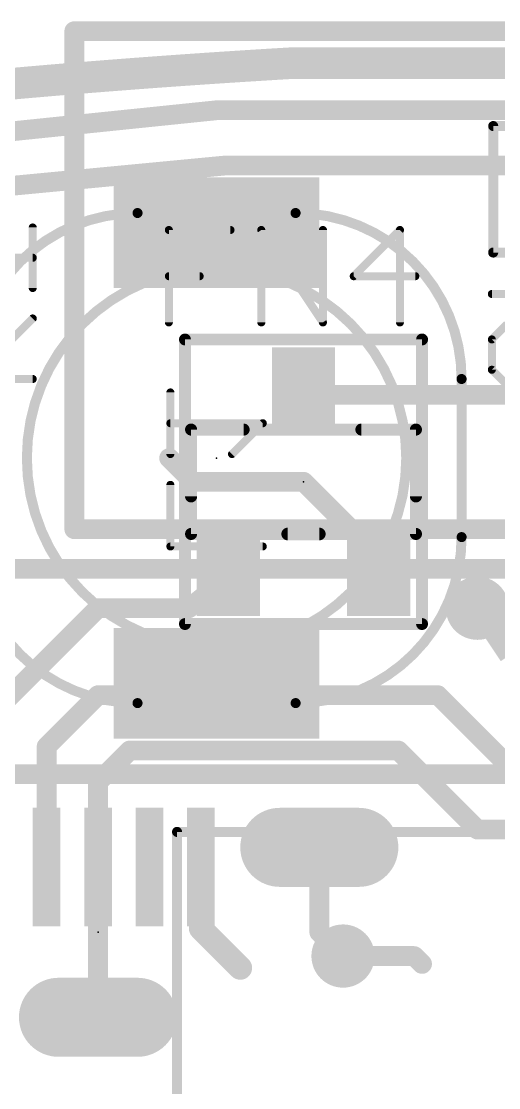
# Model space of a CAD drawing. Extents: x -10.2 to 70.2, y -5.2 to 30.2.
# Drawn here: x 18.03 to 24.07, y 9.03 to 22.52 of the extents above; entities that cross this region are included whole.
import ezdxf

# ---------------------------------------------------------------- set-up
doc = ezdxf.new("R2010")
doc.units = 0
for name, color, linetype in [('1', 22, 'CONTINUOUS'), ('16', 175, 'CONTINUOUS'), ('17', 82, 'CONTINUOUS'), ('18', 82, 'CONTINUOUS'), ('20', 7, 'CONTINUOUS'), ('21', 253, 'CONTINUOUS'), ('22', 253, 'CONTINUOUS'), ('23', 7, 'CONTINUOUS'), ('24', 7, 'CONTINUOUS'), ('25', 253, 'CONTINUOUS'), ('26', 253, 'CONTINUOUS'), ('51', 253, 'CONTINUOUS'), ('52', 253, 'CONTINUOUS')]:
    doc.layers.add(name, color=color, linetype=linetype)

# ---------------------------------------------------------------- blocks, each defined once
blk = doc.blocks.new('RECT')
blk.add_solid([(-0.5, -0.5), (0.5, -0.5), (-0.5, 0.5), (0.5, 0.5)])
blk = doc.blocks.new('LONGP100')
at = {"const_width": 1}
blk.add_lwpolyline([(-0.5, 0), (0.5, 0)], dxfattribs=at)
at = {"const_width": 0.5}
for points in [[(-0.5, 0.25, 1), (-0.5, -0.25)], [(0.5, -0.25, 1), (0.5, 0.25)]]:
    blk.add_lwpolyline(points, format="xyb", dxfattribs=at)
blk = doc.blocks.new('ROUNDP')
at = {"const_width": 0.5}
blk.add_lwpolyline([(0, -0.25, 1), (0, 0.25, 1), (0, -0.25)], format="xyb", dxfattribs=at)
blk = doc.blocks.new('ROUNDV')
at = {"const_width": 0.5}
blk.add_lwpolyline([(0, -0.25, 1), (0, 0.25, 1), (0, -0.25)], format="xyb", dxfattribs=at)

msp = doc.modelspace()

# ---------------------------------------------------------------- linework, layer by layer
at = {"layer": '1'}
for points, const_width in [([(20.5, 21.4), (13.7, 20.7)], 0.25), ([(20.5, 21.4), (38.5, 21.4)], 0.25), ([(20.6, 20.7), (16.4, 20.3)], 0.25), ([(37.2, 20.7), (20.6, 20.7)], 0.25), ([(21.6, 17.8), (21.6, 17.9)], 0.25), ([(24.5, 17.8), (21.6, 17.8)], 0.25), ([(20.2, 16.7), (19.9, 17)], 0.25), ([(21.6, 16.7), (20.2, 16.7)], 0.25), ([(22.55, 15.75), (21.6, 16.7)], 0.25), ([(22.55, 15.5), (22.55, 15.75)], 0.25), ([(20.15, 15.1), (20.65, 15.5)], 0.25), ([(17.7, 13.8), (19, 15.1)], 0.25), ([(19, 15.1), (20.15, 15.1)], 0.25), ([(25.25, 13.65), (23.8, 15.1)], 0.25), ([(25.2, 15.1), (23.8, 15.1)], 0.25), ([(18.35, 13.35), (19, 14)], 0.25), ([(19, 14), (23.3, 14)], 0.25), ([(23.3, 14), (24.3, 13)], 0.25), ([(18.35, 11.825), (18.35, 13.35)], 0.25), ([(19, 12.9), (19.4, 13.3)], 0.25), ([(19.4, 13.3), (22.8, 13.3)], 0.25), ([(22.8, 13.3), (23.8, 12.3)], 0.25), ([(19, 11.825), (19, 12.9)], 0.25), ([(23.8, 12.3), (34.8, 12.3)], 0.25), ([(21.8, 12.075), (21.8, 11)], 0.25), ([(20.3, 11.825), (20.3, 11.05)], 0.3), ([(20.3, 11.05), (20.8, 10.55)], 0.3), ([(21.8, 11), (22.1, 10.7)], 0.25)]:
    msp.add_lwpolyline(points, dxfattribs=dict(at, const_width=const_width))
for points, const_width in [([(20.5, 21.4625, 1), (20.5, 21.3375)], 0.125), ([(20.5064, 21.3378, 1), (20.4936, 21.4622)], 0.125), ([(20.6, 20.7625, 1), (20.6, 20.6375)], 0.125), ([(20.6059, 20.6378, 1), (20.5941, 20.7622)], 0.125), ([(21.6625, 17.9, 1), (21.5375, 17.9)], 0.125), ([(21.6, 17.8625, 1), (21.6, 17.7375)], 0.125), ([(21.5375, 17.8, 1), (21.6625, 17.8)], 0.125), ([(19.9442, 17.0442, 1), (19.8558, 16.9558)], 0.125), ([(20.2, 16.7625, 1), (20.2, 16.6375)], 0.125), ([(20.1558, 16.6558, 1), (20.2442, 16.7442)], 0.125), ([(21.6442, 16.7442, 1), (21.5558, 16.6558)], 0.125), ([(21.6, 16.6375, 1), (21.6, 16.7625)], 0.125), ([(22.6125, 15.75, 1), (22.4875, 15.75)], 0.125), ([(22.5058, 15.7058, 1), (22.5942, 15.7942)], 0.125), ([(20.689, 15.4512, 1), (20.611, 15.5488)], 0.125), ([(22.4875, 15.5, 1), (22.6125, 15.5)], 0.125), ([(19, 15.1625, 1), (19, 15.0375)], 0.125), ([(19.0442, 15.0558, 1), (18.9558, 15.1442)], 0.125), ([(20.111, 15.1488, 1), (20.189, 15.0512)], 0.125), ([(20.15, 15.0375, 1), (20.15, 15.1625)], 0.125), ([(23.8442, 15.1442, 1), (23.7558, 15.0558)], 0.125), ([(23.8, 15.1625, 1), (23.8, 15.0375)], 0.125), ([(19, 14.0625, 1), (19, 13.9375)], 0.125), ([(19.0442, 13.9558, 1), (18.9558, 14.0442)], 0.125), ([(23.3442, 14.0442, 1), (23.2558, 13.9558)], 0.125), ([(23.3, 13.9375, 1), (23.3, 14.0625)], 0.125), ([(18.4125, 13.35, 1), (18.2875, 13.35)], 0.125), ([(18.3058, 13.3942, 1), (18.3942, 13.3058)], 0.125), ([(19.4, 13.3625, 1), (19.4, 13.2375)], 0.125), ([(19.4442, 13.2558, 1), (19.3558, 13.3442)], 0.125), ([(22.8442, 13.3442, 1), (22.7558, 13.2558)], 0.125), ([(22.8, 13.2375, 1), (22.8, 13.3625)], 0.125), ([(19.0625, 12.9, 1), (18.9375, 12.9)], 0.125), ([(18.9558, 12.9442, 1), (19.0442, 12.8558)], 0.125), ([(23.8, 12.3625, 1), (23.8, 12.2375)], 0.125), ([(23.7558, 12.2558, 1), (23.8442, 12.3442)], 0.125), ([(21.8625, 12.075, 1), (21.7375, 12.075)], 0.125), ([(18.2875, 11.825, 1), (18.4125, 11.825)], 0.125), ([(18.9375, 11.825, 1), (19.0625, 11.825)], 0.125), ([(20.375, 11.825, 1), (20.225, 11.825)], 0.15), ([(20.353, 11.103, 1), (20.247, 10.997)], 0.15), ([(20.225, 11.05, 1), (20.375, 11.05)], 0.15), ([(21.8442, 11.0442, 1), (21.7558, 10.9558)], 0.125), ([(21.7375, 11, 1), (21.8625, 11)], 0.125), ([(22.0558, 10.6558, 1), (22.1442, 10.7442)], 0.125), ([(20.747, 10.497, 1), (20.853, 10.603)], 0.15)]:
    msp.add_lwpolyline(points, format="xyb", dxfattribs=dict(at, const_width=const_width))
at = {"layer": '16', "const_width": 0.25}
for points in [[(18.7, 22.4), (18.7, 16.1)], [(25.2, 22.4), (18.7, 22.4)], [(18.7, 16.1), (25.2, 16.1)], [(25, 15.6), (15.5, 15.6)], [(23.8, 15.1), (24.2, 14.5)], [(17.9, 13), (25, 13)], [(19, 9.925), (19, 11.1)], [(22.1, 10.7), (23, 10.7)], [(23, 10.7), (23.1, 10.6)]]:
    msp.add_lwpolyline(points, dxfattribs=at)
at = {"layer": '16', "const_width": 0.125}
for points in [[(18.7625, 22.4, 1), (18.6375, 22.4)], [(18.7, 22.4625, 1), (18.7, 22.3375)], [(18.7, 16.1625, 1), (18.7, 16.0375)], [(18.6375, 16.1, 1), (18.7625, 16.1)], [(23.852, 15.1347, 1), (23.748, 15.0653)], [(19.0625, 11.1, 1), (18.9375, 11.1)], [(22.1, 10.7625, 1), (22.1, 10.6375)], [(23.0442, 10.7442, 1), (22.9558, 10.6558)], [(23, 10.6375, 1), (23, 10.7625)], [(23.0558, 10.5558, 1), (23.1442, 10.6442)], [(18.9375, 9.925, 1), (19.0625, 9.925)]]:
    msp.add_lwpolyline(points, format="xyb", dxfattribs=at)
at = {"layer": '20', "const_width": 0.4}
for points in [[(20.2975, 21.9226), (20.3801, 21.9282)], [(20.3801, 21.9282), (20.4627, 21.9338)], [(20.4627, 21.9338), (20.5452, 21.9393)], [(20.5452, 21.9393), (20.6278, 21.9447)], [(20.6278, 21.9447), (20.7104, 21.9501)], [(20.7104, 21.9501), (20.8756, 21.9607)], [(20.8756, 21.9607), (21.0409, 21.9711)], [(21.0409, 21.9711), (21.1235, 21.9762)], [(21.1235, 21.9762), (21.2061, 21.9813)], [(21.2061, 21.9813), (21.2887, 21.9863)], [(21.2887, 21.9863), (21.3714, 21.9912)], [(21.3714, 21.9912), (21.4053, 21.9932)], [(21.4053, 21.9932), (21.4128, 21.9936)], [(21.4128, 21.9936), (21.4202, 21.994)], [(21.4202, 21.994), (21.4277, 21.9944)], [(21.4277, 21.9944), (21.4352, 21.9947)], [(21.4352, 21.9947), (21.4502, 21.9953)], [(21.4502, 21.9953), (21.4577, 21.9955)], [(21.4577, 21.9955), (21.4652, 21.9958)], [(21.4652, 21.9958), (21.4727, 21.9959)], [(21.4727, 21.9959), (21.4802, 21.9961)], [(21.4802, 21.9961), (21.4877, 21.9962)], [(21.4877, 21.9962), (21.5026, 21.9964)], [(21.5026, 21.9964), (21.5101, 21.9965)], [(21.5101, 21.9965), (38.7252, 21.9965)], [(18.4821, 21.7845), (18.5645, 21.7915)], [(18.5645, 21.7915), (18.7295, 21.8051)], [(18.7295, 21.8051), (18.8945, 21.8185)], [(18.8945, 21.8185), (18.977, 21.8251)], [(18.977, 21.8251), (19.142, 21.8381)], [(19.142, 21.8381), (19.307, 21.8509)], [(19.307, 21.8509), (19.3895, 21.8572)], [(19.3895, 21.8572), (19.5545, 21.8696)], [(19.5545, 21.8696), (19.6371, 21.8757)], [(19.6371, 21.8757), (19.7196, 21.8818)], [(19.7196, 21.8818), (19.8022, 21.8878)], [(19.8022, 21.8878), (19.8847, 21.8937)], [(19.8847, 21.8937), (19.9673, 21.8996)], [(19.9673, 21.8996), (20.0498, 21.9055)], [(20.0498, 21.9055), (20.1324, 21.9112)], [(20.1324, 21.9112), (20.2149, 21.9169)], [(20.2149, 21.9169), (20.2975, 21.9226)], [(17.8225, 21.727), (17.905, 21.7344)], [(17.905, 21.7344), (17.9874, 21.7418)], [(17.9874, 21.7418), (18.0698, 21.7491)], [(18.0698, 21.7491), (18.1523, 21.7563)], [(18.1523, 21.7563), (18.2347, 21.7634)], [(18.2347, 21.7634), (18.3172, 21.7705)], [(18.3172, 21.7705), (18.3996, 21.7776)], [(18.3996, 21.7776), (18.4821, 21.7845)]]:
    msp.add_lwpolyline(points, dxfattribs=at)
at = {"layer": '20', "const_width": 0.2}
for points in [[(20.3733, 22.028, 1), (20.3869, 21.8284)], [(20.456, 22.0336, 1), (20.4693, 21.834)], [(20.3869, 21.8284, 1), (20.3733, 22.028)], [(20.5387, 22.0391, 1), (20.5518, 21.8395)], [(20.4694, 21.834, 1), (20.4559, 22.0336)], [(20.6213, 22.0445, 1), (20.6344, 21.8449)], [(20.5519, 21.8395, 1), (20.5386, 22.0391)], [(20.704, 22.0499, 1), (20.7168, 21.8503)], [(20.6344, 21.8449, 1), (20.6213, 22.0445)], [(20.717, 21.8503, 1), (20.7039, 22.0499)], [(20.8694, 22.0605, 1), (20.8819, 21.8609)], [(20.882, 21.8609, 1), (20.8692, 22.0605)], [(21.0347, 22.0709, 1), (21.047, 21.8713)], [(21.1173, 22.076, 1), (21.1296, 21.8764)], [(21.0471, 21.8713, 1), (21.0346, 22.0709)], [(21.2001, 22.0811, 1), (21.2121, 21.8815)], [(21.1296, 21.8764, 1), (21.1173, 22.076)], [(21.2828, 22.0861, 1), (21.2947, 21.8865)], [(21.2123, 21.8815, 1), (21.1999, 22.0811)], [(21.3655, 22.091, 1), (21.3772, 21.8914)], [(21.2948, 21.8865, 1), (21.2827, 22.0861)], [(21.3999, 22.0931, 1), (21.4106, 21.8933)], [(21.4074, 22.0935, 1), (21.4181, 21.8937)], [(21.4149, 22.0939, 1), (21.4256, 21.8941)], [(21.4237, 22.0943, 1), (21.4317, 21.8945)], [(21.4312, 22.0946, 1), (21.4392, 21.8948)], [(21.4475, 22.0953, 1), (21.4529, 21.8953)], [(21.4537, 22.0954, 1), (21.4617, 21.8956)], [(21.4638, 22.0958, 1), (21.4665, 21.8958)], [(21.3773, 21.8914, 1), (21.3654, 22.091)], [(21.47, 22.0959, 1), (21.4753, 21.8959)], [(21.4788, 22.0961, 1), (21.4815, 21.8961)], [(21.4863, 22.0962, 1), (21.489, 21.8962)], [(21.4112, 21.8934, 1), (21.3994, 22.093)], [(21.5013, 22.0964, 1), (21.504, 21.8964)], [(21.4181, 21.8937, 1), (21.4074, 22.0935)], [(21.5101, 22.0965, 1), (21.5101, 21.8965)], [(21.4256, 21.8941, 1), (21.4149, 22.0939)], [(21.4331, 21.8945, 1), (21.4224, 22.0943)], [(21.4392, 21.8948, 1), (21.4312, 22.0946)], [(21.4542, 21.8954, 1), (21.4462, 22.0952)], [(21.4604, 21.8955, 1), (21.455, 22.0955)], [(21.4692, 21.8959, 1), (21.4612, 22.0957)], [(21.474, 21.8959, 1), (21.4713, 22.0959)], [(21.4828, 21.8961, 1), (21.4775, 22.0961)], [(21.489, 21.8962, 1), (21.4863, 22.0962)], [(21.504, 21.8964, 1), (21.5013, 22.0964)], [(21.5115, 21.8965, 1), (21.5088, 22.0965)], [(18.5563, 21.8912, 1), (18.5727, 21.6918)], [(18.573, 21.6919, 1), (18.556, 21.8911)], [(18.7214, 21.9048, 1), (18.7376, 21.7054)], [(18.7377, 21.7054, 1), (18.7213, 21.9048)], [(18.8865, 21.9182, 1), (18.9025, 21.7188)], [(18.9691, 21.9248, 1), (18.9849, 21.7254)], [(18.9026, 21.7188, 1), (18.8864, 21.9182)], [(18.985, 21.7254, 1), (18.969, 21.9248)], [(19.1343, 21.9378, 1), (19.1497, 21.7384)], [(19.1499, 21.7384, 1), (19.1341, 21.9378)], [(19.2994, 21.9506, 1), (19.3146, 21.7512)], [(19.382, 21.9569, 1), (19.397, 21.7575)], [(19.3147, 21.7512, 1), (19.2993, 21.9506)], [(19.3971, 21.7575, 1), (19.3819, 21.9569)], [(19.5471, 21.9693, 1), (19.5619, 21.7699)], [(19.6297, 21.9754, 1), (19.6445, 21.776)], [(19.562, 21.7699, 1), (19.547, 21.9693)], [(19.7124, 21.9815, 1), (19.7268, 21.7821)], [(19.6445, 21.776, 1), (19.6297, 21.9754)], [(19.7951, 21.9875, 1), (19.8093, 21.7881)], [(19.727, 21.7821, 1), (19.7122, 21.9815)], [(19.8776, 21.9934, 1), (19.8918, 21.794)], [(19.8094, 21.7881, 1), (19.795, 21.9875)], [(19.9602, 21.9993, 1), (19.9744, 21.7999)], [(19.8918, 21.794, 1), (19.8776, 21.9934)], [(20.0429, 22.0053, 1), (20.0567, 21.8057)], [(19.9744, 21.7999, 1), (19.9602, 21.9993)], [(20.1255, 22.011, 1), (20.1393, 21.8114)], [(20.0569, 21.8058, 1), (20.0427, 22.0052)], [(20.2081, 22.0167, 1), (20.2218, 21.8171)], [(20.1393, 21.8114, 1), (20.1255, 22.011)], [(20.2907, 22.0224, 1), (20.3043, 21.8228)], [(20.2218, 21.8171, 1), (20.2081, 22.0167)], [(20.3044, 21.8228, 1), (20.2906, 22.0224)], [(17.9786, 21.8414, 1), (17.9962, 21.6422)], [(17.9139, 21.6348, 1), (17.8961, 21.834)], [(18.0611, 21.8487, 1), (18.0785, 21.6495)], [(17.9963, 21.6422, 1), (17.9785, 21.8414)], [(18.1437, 21.8559, 1), (18.1609, 21.6567)], [(18.0786, 21.6495, 1), (18.061, 21.8487)], [(18.2261, 21.863, 1), (18.2433, 21.6638)], [(18.161, 21.6567, 1), (18.1436, 21.8559)], [(18.3086, 21.8701, 1), (18.3258, 21.6709)], [(18.2433, 21.6638, 1), (18.2261, 21.863)], [(18.3913, 21.8773, 1), (18.4079, 21.6779)], [(18.3258, 21.6709, 1), (18.3086, 21.8701)], [(18.4736, 21.8841, 1), (18.4906, 21.6849)], [(18.4082, 21.678, 1), (18.391, 21.8772)], [(18.4904, 21.6848, 1), (18.4738, 21.8842)]]:
    msp.add_lwpolyline(points, format="xyb", dxfattribs=at)
at = {"layer": '21'}
for points, const_width in [([(23.1, 18.5), (20.1, 18.5)], 0.15), ([(20.1, 18.5), (20.1, 14.9)], 0.15), ([(23.1, 14.9), (23.1, 18.5)], 0.15), ([(20.1776, 16.5146), (20.1776, 17.3604)], 0.1524), ([(20.1776, 17.3604), (20.8424, 17.3604)], 0.1524), ([(22.3326, 17.3604), (23.0224, 17.3604)], 0.1524), ([(23.0224, 17.3604), (23.0224, 16.5146)], 0.1524), ([(21.4, 16.0396), (21.8, 16.0396)], 0.16), ([(20.1, 14.9), (23.1, 14.9)], 0.15)]:
    msp.add_lwpolyline(points, dxfattribs=dict(at, const_width=const_width))
for points, const_width in [([(20.1, 18.5375, 1), (20.1, 18.4625)], 0.075), ([(20.1375, 18.5, 1), (20.0625, 18.5)], 0.075), ([(23.1375, 18.5, 1), (23.0625, 18.5)], 0.075), ([(23.1, 18.4625, 1), (23.1, 18.5375)], 0.075), ([(20.2157, 17.3604, 1), (20.1395, 17.3604)], 0.0762), ([(20.1776, 17.3985, 1), (20.1776, 17.3223)], 0.0762), ([(20.8424, 17.3223, 1), (20.8424, 17.3985)], 0.0762), ([(22.3326, 17.3985, 1), (22.3326, 17.3223)], 0.0762), ([(23.0605, 17.3604, 1), (22.9843, 17.3604)], 0.0762), ([(23.0224, 17.3223, 1), (23.0224, 17.3985)], 0.0762), ([(20.1395, 16.5146, 1), (20.2157, 16.5146)], 0.0762), ([(22.9843, 16.5146, 1), (23.0605, 16.5146)], 0.0762), ([(21.4, 16.0796, 1), (21.4, 15.9996)], 0.08), ([(21.8, 15.9996, 1), (21.8, 16.0796)], 0.08), ([(20.1, 14.9375, 1), (20.1, 14.8625)], 0.075), ([(23.1, 14.8625, 1), (23.1, 14.9375)], 0.075), ([(20.0625, 14.9, 1), (20.1375, 14.9)], 0.075), ([(23.0625, 14.9, 1), (23.1375, 14.9)], 0.075)]:
    msp.add_lwpolyline(points, format="xyb", dxfattribs=dict(at, const_width=const_width))
at = {"layer": '22'}
for points, const_width in [([(28.4, 21.2), (24, 21.2)], 0.127), ([(24, 21.2), (24, 19.6)], 0.127), ([(24, 19.6), (28.4, 19.6)], 0.127), ([(19.9158, 17.0508), (19.9158, 17.8304)], 0.1016), ([(21.0852, 17.4406), (19.9158, 17.4406)], 0.1016), ([(20.6954, 17.0508), (21.0852, 17.4406)], 0.1016), ([(19.9158, 15.8814), (19.9158, 16.661)], 0.1016), ([(21.0852, 15.8814), (19.9158, 15.8814)], 0.1016), ([(40, 12.27), (20, 12.27)], 0.127), ([(20, 12.27), (20, 0.27)], 0.127)]:
    msp.add_lwpolyline(points, dxfattribs=dict(at, const_width=const_width))
for points, const_width in [([(24, 21.2317, 1), (24, 21.1683)], 0.0635), ([(24.0317, 21.2, 1), (23.9683, 21.2)], 0.0635), ([(24, 19.6318, 1), (24, 19.5683)], 0.0635), ([(23.9683, 19.6, 1), (24.0317, 19.6)], 0.0635), ([(19.9412, 17.8304, 1), (19.8904, 17.8304)], 0.0508), ([(19.9158, 17.466, 1), (19.9158, 17.4152)], 0.0508), ([(21.1032, 17.4226, 1), (21.0672, 17.4586)], 0.0508), ([(21.0852, 17.4152, 1), (21.0852, 17.466)], 0.0508), ([(19.8904, 17.0508, 1), (19.9412, 17.0508)], 0.0508), ([(20.6774, 17.0688, 1), (20.7134, 17.0328)], 0.0508), ([(19.9412, 16.661, 1), (19.8904, 16.661)], 0.0508), ([(19.9158, 15.9068, 1), (19.9158, 15.856)], 0.0508), ([(21.0852, 15.856, 1), (21.0852, 15.9068)], 0.0508), ([(19.8904, 15.8814, 1), (19.9412, 15.8814)], 0.0508), ([(20, 12.3018, 1), (20, 12.2383)], 0.0635), ([(20.0317, 12.27, 1), (19.9683, 12.27)], 0.0635)]:
    msp.add_lwpolyline(points, format="xyb", dxfattribs=dict(at, const_width=const_width))
at = {"layer": '23'}
for p in [(21.6, 16.7), (19, 11)]:
    msp.add_point(p, dxfattribs=at)
at = {"layer": '24'}
msp.add_point((20.5, 17), dxfattribs=at)
at = {"layer": '25', "const_width": 0.1016}
for points in [[(18.1742, 19.1508), (18.1742, 19.9171)], [(19.8967, 18.7158), (19.8967, 19.8852)], [(19.8967, 19.8852), (20.6763, 19.8852)], [(21.0661, 18.7158), (21.0661, 19.8852)], [(21.0661, 19.8852), (21.8457, 18.7158)], [(21.8457, 18.7158), (21.8457, 19.8852)], [(22.8202, 19.8852), (22.2355, 19.3005)], [(22.8202, 18.7158), (22.8202, 19.8852)], [(17.0248, 19.5339), (18.1742, 19.5339)], [(19.8967, 19.3005), (20.2865, 19.3005)], [(22.2355, 19.3005), (23.0151, 19.3005)], [(17.7911, 18.3829), (18.1742, 18.7661)], [(18.1742, 17.9998), (17.0248, 17.9998)]]:
    msp.add_lwpolyline(points, dxfattribs=at)
at = {"layer": '25', "const_width": 0.0508}
for points in [[(18.1996, 19.9171, 1), (18.1488, 19.9171)], [(19.9221, 19.8852, 1), (19.8713, 19.8852)], [(19.8967, 19.9106, 1), (19.8967, 19.8598)], [(20.6763, 19.8598, 1), (20.6763, 19.9106)], [(21.0915, 19.8852, 1), (21.0407, 19.8852)], [(21.0872, 19.8993, 1), (21.045, 19.8711)], [(21.8711, 19.8852, 1), (21.8203, 19.8852)], [(22.8456, 19.8852, 1), (22.7948, 19.8852)], [(22.8382, 19.8672, 1), (22.8022, 19.9032)], [(18.1742, 19.5085, 1), (18.1742, 19.5593)], [(19.8967, 19.3259, 1), (19.8967, 19.2751)], [(20.2865, 19.2751, 1), (20.2865, 19.3259)], [(22.2175, 19.3185, 1), (22.2535, 19.2825)], [(22.2355, 19.3259, 1), (22.2355, 19.2751)], [(23.0151, 19.2751, 1), (23.0151, 19.3259)], [(18.1488, 19.1508, 1), (18.1996, 19.1508)], [(18.1922, 18.7481, 1), (18.1562, 18.784)], [(21.8246, 18.7017, 1), (21.8668, 18.7299)], [(19.8713, 18.7158, 1), (19.9221, 18.7158)], [(21.0407, 18.7158, 1), (21.0915, 18.7158)], [(21.8203, 18.7158, 1), (21.8711, 18.7158)], [(22.7948, 18.7158, 1), (22.8456, 18.7158)], [(18.1742, 17.9744, 1), (18.1742, 18.0252)]]:
    msp.add_lwpolyline(points, format="xyb", dxfattribs=at)
at = {"layer": '26', "const_width": 0.1016}
for points in [[(23.9829, 19.0752), (24.7492, 19.0752)], [(24.1745, 18.6921), (23.9829, 18.5005)], [(23.9829, 18.5005), (23.9829, 18.1174)], [(23.9829, 18.1174), (24.1745, 17.9258)]]:
    msp.add_lwpolyline(points, dxfattribs=at)
at = {"layer": '26', "const_width": 0.0508}
for points in [[(23.9829, 19.1006, 1), (23.9829, 19.0498)], [(24.0083, 18.5005, 1), (23.9575, 18.5005)], [(23.965, 18.5185, 1), (24.0009, 18.4825)], [(23.9575, 18.1174, 1), (24.0083, 18.1174)], [(24.0009, 18.1353, 1), (23.965, 18.0994)]]:
    msp.add_lwpolyline(points, format="xyb", dxfattribs=at)
at = {"layer": '51', "const_width": 0.1524}
for points in [[(20.1776, 16.0396), (20.1776, 17.3604)], [(20.1776, 17.3604), (23.0224, 17.3604)], [(23.0224, 17.3604), (23.0224, 16.0396)], [(23.0224, 16.0396), (20.1776, 16.0396)]]:
    msp.add_lwpolyline(points, dxfattribs=at)
at = {"layer": '51', "const_width": 0.0762}
for points in [[(20.2157, 17.3604, 1), (20.1395, 17.3604)], [(20.1776, 17.3985, 1), (20.1776, 17.3223)], [(23.0605, 17.3604, 1), (22.9843, 17.3604)], [(23.0224, 17.3223, 1), (23.0224, 17.3985)], [(20.1776, 16.0777, 1), (20.1776, 16.0015)], [(20.1395, 16.0396, 1), (20.2157, 16.0396)], [(22.9843, 16.0396, 1), (23.0605, 16.0396)], [(23.0224, 16.0015, 1), (23.0224, 16.0777)]]:
    msp.add_lwpolyline(points, format="xyb", dxfattribs=at)
at = {"layer": '52'}
for points, const_width in [([(19.5, 20.1, 0.4142), (17.4, 18)], 0.127), ([(19.5, 20.1318, 1), (19.5, 20.0683)], 0.0635), ([(19.5, 20.0683, 1), (19.5, 20.1318)], 0.0635), ([(23.6, 18, 0.4142), (21.5, 20.1)], 0.127), ([(21.5, 20.1318, 1), (21.5, 20.0683)], 0.0635), ([(21.5, 20.0683, 1), (21.5, 20.1318)], 0.0635), ([(20.5, 14.6, 1), (20.5, 19.4, 1), (20.5, 14.6)], 0.127), ([(23.6318, 18, 1), (23.5683, 18)], 0.0635), ([(23.5683, 18, 1), (23.6318, 18)], 0.0635), ([(17.4, 16, 0.4142), (19.5, 13.9)], 0.127), ([(21.5, 13.9, 0.4142), (23.6, 16)], 0.127), ([(23.6318, 16, 1), (23.5683, 16)], 0.0635), ([(23.5683, 16, 1), (23.6318, 16)], 0.0635), ([(19.5, 13.9318, 1), (19.5, 13.8682)], 0.0635), ([(19.5, 13.8682, 1), (19.5, 13.9318)], 0.0635), ([(21.5, 13.9318, 1), (21.5, 13.8682)], 0.0635), ([(21.5, 13.8682, 1), (21.5, 13.9318)], 0.0635)]:
    msp.add_lwpolyline(points, format="xyb", dxfattribs=dict(at, const_width=const_width))
at = {"layer": '52', "const_width": 0.127}
for points in [[(19.5, 20.1), (21.5, 20.1)], [(23.6, 18), (23.6, 16)], [(21.5, 13.9), (19.5, 13.9)]]:
    msp.add_lwpolyline(points, dxfattribs=at)

# ---------------------------------------------------------------- block references
at = {"layer": '1', "xscale": 0.8}
for p in [(21.6, 17.9), (20.65, 15.5), (22.55, 15.5)]:
    msp.add_blockref('RECT', p, dxfattribs=at)
at = {"layer": '1', "xscale": 1.5, "yscale": 0.35, "rotation": 90}
for p in [(18.35, 11.825), (19, 11.825), (19.65, 11.825), (20.3, 11.825)]:
    msp.add_blockref('RECT', p, dxfattribs=at)
at = {"layer": '16', "xscale": 2.6, "yscale": 1.4}
for p in [(20.5, 19.85), (20.5, 14.15)]:
    msp.add_blockref('RECT', p, dxfattribs=at)
at = {"layer": '17'}
for name, p in [('LONGP100', (21.8, 12.075)), ('LONGP100', (21.8, 12.075)), ('ROUNDP', (21.4, 12.075)), ('ROUNDP', (21.4, 12.075)), ('ROUNDP', (21.5, 12.075)), ('ROUNDP', (21.5, 12.075)), ('ROUNDP', (21.6, 12.075)), ('ROUNDP', (21.6, 12.075)), ('ROUNDP', (21.7, 12.075)), ('ROUNDP', (21.7, 12.075)), ('ROUNDP', (21.9, 12.075)), ('ROUNDP', (21.9, 12.075)), ('ROUNDP', (22, 12.075)), ('ROUNDP', (22, 12.075)), ('ROUNDP', (22.1, 12.075)), ('ROUNDP', (22.1, 12.075)), ('ROUNDP', (22.2, 12.075)), ('ROUNDP', (22.2, 12.075)), ('LONGP100', (19, 9.925)), ('LONGP100', (19, 9.925)), ('ROUNDP', (18.5, 9.925)), ('ROUNDP', (18.5, 9.925)), ('ROUNDP', (18.6, 9.925)), ('ROUNDP', (18.6, 9.925)), ('ROUNDP', (18.7, 9.925)), ('ROUNDP', (18.7, 9.925)), ('ROUNDP', (18.8, 9.925)), ('ROUNDP', (18.8, 9.925)), ('ROUNDP', (18.9, 9.925)), ('ROUNDP', (18.9, 9.925)), ('ROUNDP', (19, 9.925)), ('ROUNDP', (19, 9.925)), ('ROUNDP', (19.1, 9.925)), ('ROUNDP', (19.1, 9.925)), ('ROUNDP', (19.2, 9.925)), ('ROUNDP', (19.2, 9.925)), ('ROUNDP', (19.3, 9.925)), ('ROUNDP', (19.3, 9.925)), ('ROUNDP', (19.4, 9.925)), ('ROUNDP', (19.4, 9.925)), ('ROUNDP', (19.5, 9.925)), ('ROUNDP', (19.5, 9.925))]:
    msp.add_blockref(name, p, dxfattribs=at)
at = {"layer": '17', "xscale": 0.9, "yscale": 0.9}
msp.add_blockref('ROUNDP', (21.8, 12.075), dxfattribs=at)
msp.add_blockref('ROUNDP', (21.8, 12.075), dxfattribs=at)
at = {"layer": '18', "xscale": 0.8, "yscale": 0.8}
for p in [(23.8, 15.1), (23.8, 15.1), (22.1, 10.7), (22.1, 10.7)]:
    msp.add_blockref('ROUNDV', p, dxfattribs=at)
at = {"layer": '51', "xscale": 0.4572, "yscale": 0.5842}
for p in [(21.6, 17.7033), (20.6602, 15.6967), (22.5398, 15.6967)]:
    msp.add_blockref('RECT', p, dxfattribs=at)

doc.saveas('drawing.dxf')
